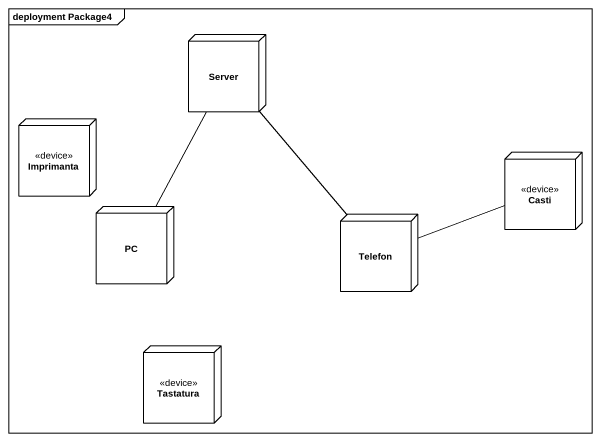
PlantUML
@startuml
mainframe deployment Package4
node Server
node Imprimanta <<device>>
node Casti <<device>>
node PC
node Telefon
node Tastatura <<device>>
Server -- PC
Server -- Telefon
Telefon -right- Casti
@enduml
